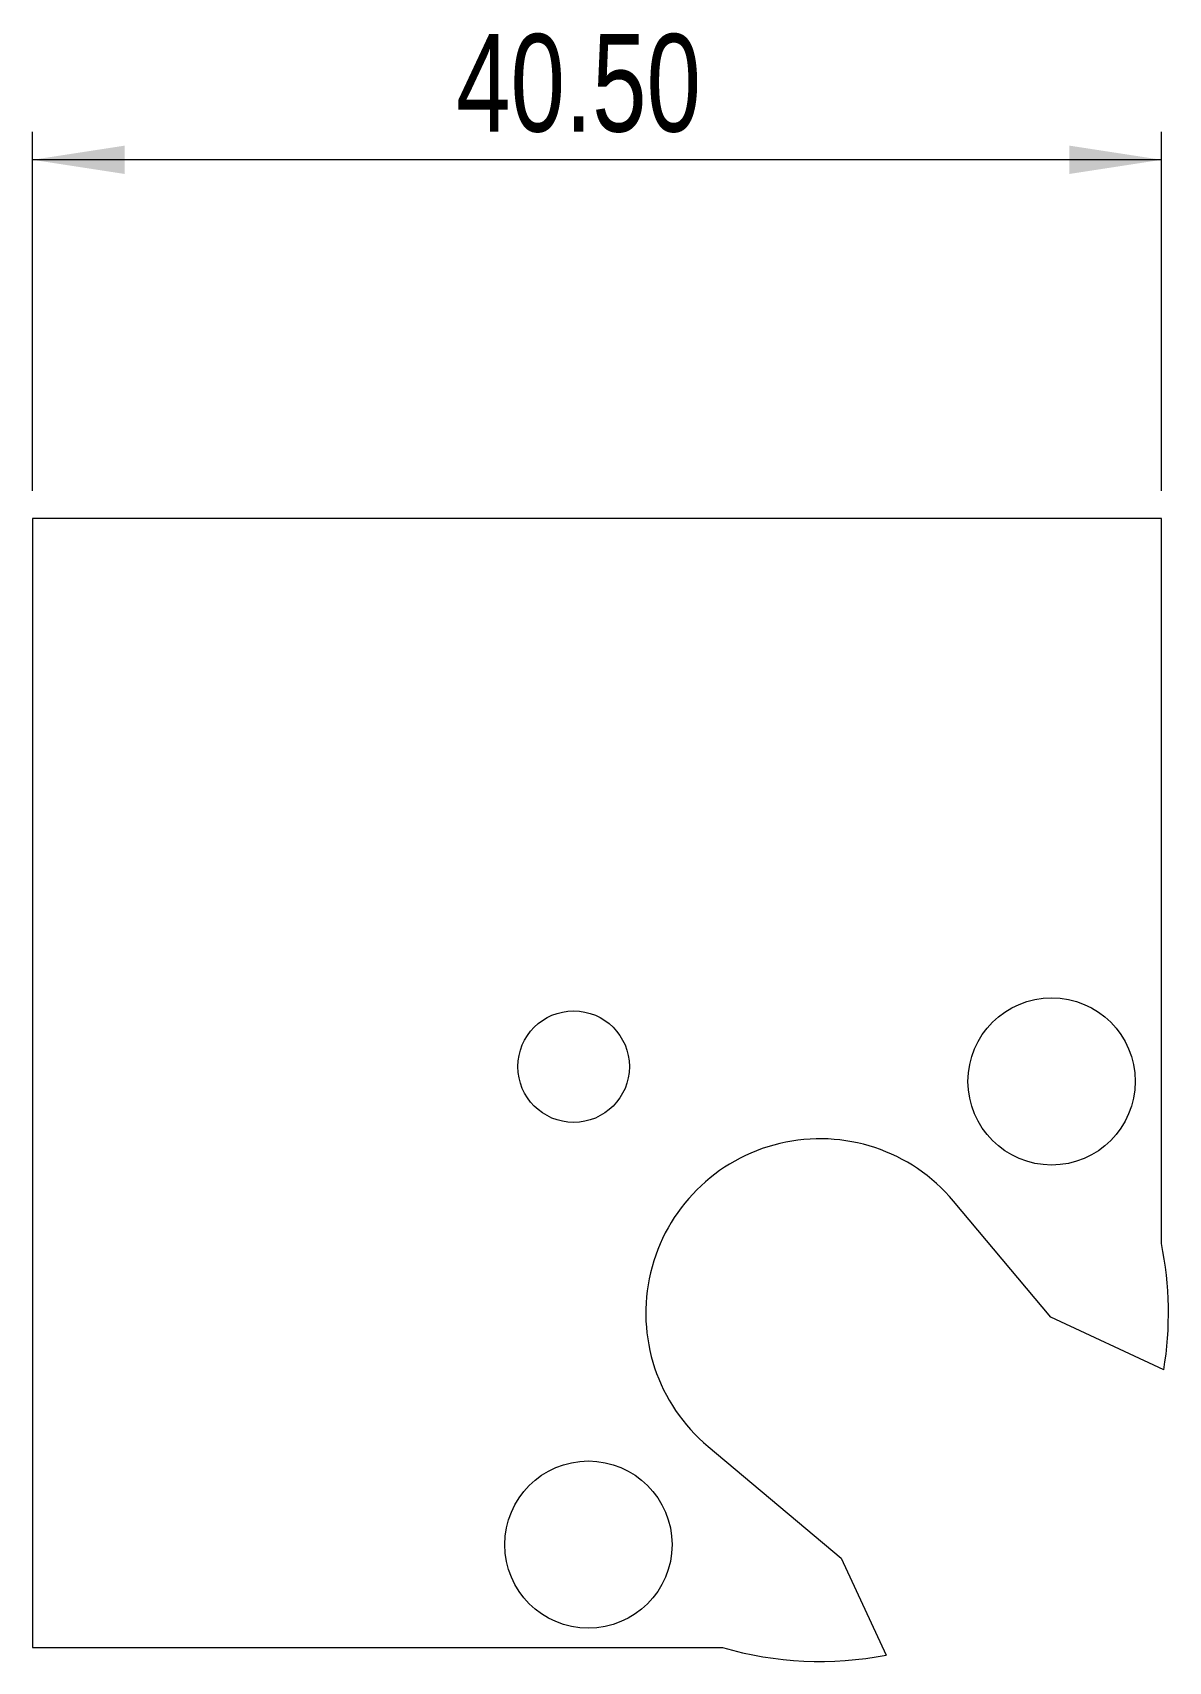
# Model space of a CAD drawing. Header units: millimetres. Extents: x 30 to 70.7, y 26.7 to 85.2.
import ezdxf

# ---------------------------------------------------------------- set-up
doc = ezdxf.new("R2010")
doc.units = ezdxf.units.MM
doc.styles.add('SLDTEXTSTYLE0', font='TXT', dxfattribs={"width": 0.75})
doc.dimstyles.new('SLDDIMSTYLE0', dxfattribs={"dimtxt": 3.5, "dimasz": 3.302, "dimexe": 0, "dimexo": 0.0625, "dimgap": 0.875, "dimtad": 1, "dimrnd": 1e-09, "dimzin": 4, "dimdsep": 46, "dimtxsty": 'SLDTEXTSTYLE0', "dimsah": 1, "dimcen": 0.09, "dimadec": 0, "dimazin": 1, "dimtfac": 1, "dimtofl": 0, "dimtmove": 0, "dimatfit": 3, "dimfxl": 1, "dimfrac": 2, "dimtolj": 1, "dimtzin": 12, "dimarcsym": 0})

# ---------------------------------------------------------------- blocks, each defined once
blk = doc.blocks.new('_D')
at = {"color": 7, "linetype": 'Continuous', "lineweight": 0}
for p, q in [((29.998, 68.728), (29.998, 81.6)), ((70.498, 68.728), (70.498, 81.6)), ((70.498, 80.6), (29.998, 80.6))]:
    blk.add_line(p, q, dxfattribs=at)
for points in [[(29.998, 80.6), (33.3, 80.092), (33.3, 81.108)], [(70.498, 80.6), (67.196, 81.108), (67.196, 80.092)]]:
    blk.add_solid(points, dxfattribs=at)
at = {"color": 7, "linetype": 'Continuous', "lineweight": 0, "insert": (45.193, 85.112, -1.4), "char_height": 3.5, "attachment_point": 1, "style": 'SLDTEXTSTYLE0'}
blk.add_mtext('40.50', dxfattribs=at)

msp = doc.modelspace()

# ---------------------------------------------------------------- linework, layer by layer
at = {"color": 7, "linetype": 'Continuous', "lineweight": 15}
for p, q in [((29.998, 67.728), (29.998, 27.228)), ((70.498, 67.728), (29.998, 67.728)), ((70.498, 41.715), (70.498, 67.728)), ((66.533, 39.076), (63.035, 43.245)), ((70.58, 37.189), (66.533, 39.076)), ((54.23, 34.44), (59.001, 30.436)), ((59.001, 30.436), (60.624, 26.956)), ((29.998, 27.228), (54.748, 27.228))]:
    msp.add_line(p, q, dxfattribs=at)
for centre, radius in [((66.556, 47.536), 3), ((49.409, 48.066), 2), ((49.939, 30.919), 3)]:
    msp.add_circle(centre, radius, dxfattribs=at)
for radius, start, end in [(6.25, 40, 230), (12.5, 350.61409, 11.47834), (12.5, 253.7398, 280.96125)]:
    msp.add_arc((58.248, 39.228), radius, start, end, dxfattribs=at)

# ---------------------------------------------------------------- dimensions: what is measured, and where the dimension line sits
at = {"color": 7, "linetype": 'Continuous', "lineweight": 0}
dim = msp.add_linear_dim(base=(29.998, 80.6), p1=(70.498, 67.728), p2=(29.998, 67.728), dimstyle='SLDDIMSTYLE0', dxfattribs=at)
dim.commit()
dim.dimension.update_dxf_attribs({"geometry": '_D', "text_midpoint": (52.434, 80.6), "dimtype": 160})

doc.saveas('drawing.dxf')
